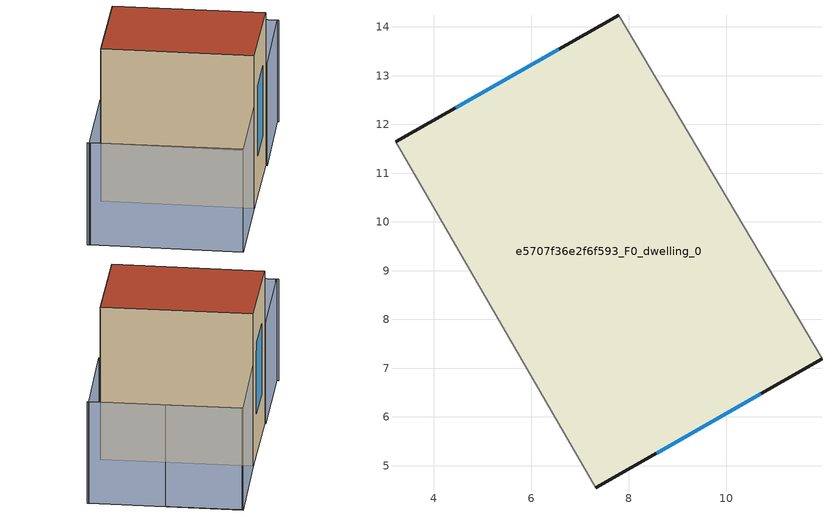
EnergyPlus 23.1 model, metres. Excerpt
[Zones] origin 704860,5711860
e5707f36e2f6f593_F0_dwelling_0
 floor ground (EU_floor_Construction): 7.79,14.24 11.96,7.19 7.32,4.54 3.21,11.64 z0
 wall outside (EU_wall_Construction): 7.79,14.24 3.21,11.64 / 7.32,4.54 11.96,7.19 z0:9
 wall adiabatic (EU_wall_Construction): 11.96,7.19 7.79,14.24 / 3.21,11.64 7.32,4.54 z0:9
 window (EU_Window_Construction): 6.56,13.54 4.45,12.34 / 8.57,5.26 10.71,6.48 z2.43:6.57
 roof outside (EU_roof_Construction): 11.96,7.19 7.79,14.24 3.21,11.64 7.32,4.54 z9
shading: -1.47,9.09 2.79,1.95 / 16.66,9.81 12.47,16.9 / 3.2,11.67 7.32,4.54 / 7.32,4.54 2.71,1.88 / 2.71,1.88 -1.41,9 / -1.41,9 3.2,11.67 / 12.43,16.98 16.63,9.86 / 16.63,9.86 11.99,7.13 / 11.99,7.13 7.79,14.24 / 7.79,14.24 12.43,16.98 z0:6
[Building]
EU S2 Campaign: North Axis=0; Terrain=City; Solar Distribution=FullExterior
[Site:Location]
London: Latitude=51.5; Longitude=-0.5; Time Zone=0; Elevation=25
[SizingPeriod:WeatherFileDays]
AnnualSizingPeriod: Begin Month=1; Begin Day of Month=1; End Month=12; End Day of Month=31; Day of Week for Start Day=Monday; Use Weather File Daylight Saving Period=No; Use Weather File Rain and Snow Indicators=No
[MATERIAL]
EU_InternalMass_Material: Roughness=MediumRough; Thickness=0.1; Conductivity=1; Density=1800; Specific Heat=900; Thermal Absorptance=0.9; Solar Absorptance=0.7; Visible Absorptance=0.7
[MATERIAL:NOMASS] Roughness=MediumRough; Thermal Absorptance=0.9; Solar Absorptance=0.7; Visible Absorptance=0.7
Name | Thermal Resistance
EU_wall_NoMass | 0.555556
EU_roof_NoMass | 0.510204
EU_floor_NoMass | 1.68919
[WINDOWMATERIAL:SIMPLEGLAZINGSYSTEM]
EU_Window_SimpleGlazing: UFactor=3.96; Solar Heat Gain Coefficient=0.85; Visible Transmittance=0.85
[CONSTRUCTION]
EU_wall_Construction: EU_wall_NoMass
EU_roof_Construction: EU_roof_NoMass
EU_floor_Construction: EU_floor_NoMass
EU_InternalMass_Construction: EU_InternalMass_Material
EU_Window_Construction: EU_Window_SimpleGlazing
[ZONE]
e5707f36e2f6f593_F0_dwelling_0: Type=1; Multiplier=1; Ceiling Height=autocalculate; Volume=391.012; Floor Area=autocalculate; Part of Total Floor Area=Yes
[INTERNALMASS]
e5707f36e2f6f593_F0_dwelling_0_EU_InternalMass: Construction=EU_InternalMass_Construction; Zone or ZoneList=e5707f36e2f6f593_F0_dwelling_0; Surface Area=43.4457
[OTHEREQUIPMENT]
EU_Step8_InternalGain_e5707f36e2f6f593_F0_dwelling_0_f000: Fuel Type=Electricity; Zone or ZoneList or Space or SpaceList=e5707f36e2f6f593_F0_dwelling_0; Schedule=EU_Step8_GainSchedule_e5707f36e2f6f593_F0_dwelling_0_f000; Design Level Calculation Method=Watts/Area; Power per Zone Floor Area=1; Fraction Latent=0; Fraction Radiant=0; Fraction Lost=0; Carbon Dioxide Generation Rate=0; EndUse Subcategory=EU_Step8_InternalGains
[ZONEVENTILATION:DESIGNFLOWRATE]
EU_ConstantAir_e5707f36e2f6f593_F0_dwelling_0: Zone or ZoneList or Space or SpaceList=e5707f36e2f6f593_F0_dwelling_0; Schedule=EU_AlwaysOn; Design Flow Rate Calculation Method=AirChanges/Hour; Air Changes per Hour=0.48; Ventilation Type=Natural; Fan Pressure Rise=0; Fan Total Efficiency=1; Constant Term Coefficient=1; Temperature Term Coefficient=0; Velocity Term Coefficient=0; Velocity Squared Term Coefficient=0; Minimum Indoor Temperature=-100; Maximum Indoor Temperature=100; Delta Temperature=-100; Minimum Outdoor Temperature=-100; Maximum Outdoor Temperature=100; Maximum Wind Speed=40
[HVACTEMPLATE:THERMOSTAT]
EU_HeatOnly_e5707f36e2f6f593_F0_dwelling_0: Constant Heating Setpoint=20; Constant Cooling Setpoint=50
[HVACTEMPLATE:ZONE:IDEALLOADSAIRSYSTEM]
e5707f36e2f6f593_F0_dwelling_0: Template Thermostat=EU_HeatOnly_e5707f36e2f6f593_F0_dwelling_0; System Availability Schedule=EU_AlwaysOn; Maximum Heating Supply Air Temperature=50; Minimum Cooling Supply Air Temperature=13; Maximum Heating Supply Air Humidity Ratio=0.0156; Minimum Cooling Supply Air Humidity Ratio=0.0077; Heating Limit=NoLimit; Cooling Limit=NoLimit; Heating Availability Schedule=EU_AlwaysOn; Cooling Availability Schedule=EU_CoolingOff; Dehumidification Control Type=ConstantSensibleHeatRatio; Cooling Sensible Heat Ratio=0.7; Dehumidification Setpoint=60; Humidification Control Type=None; Humidification Setpoint=30; Outdoor Air Method=None; Outdoor Air Flow Rate per Person=0.00944; Outdoor Air Flow Rate per Zone Floor Area=0; Outdoor Air Flow Rate per Zone=0; Demand Controlled Ventilation Type=None; Outdoor Air Economizer Type=NoEconomizer; Heat Recovery Type=None; Sensible Heat Recovery Effectiveness=0.7; Latent Heat Recovery Effectiveness=0.65
[SIZING:ZONE]
e5707f36e2f6f593_F0_dwelling_0: Zone Cooling Design Supply Air Temperature Input Method=SupplyAirTemperature; Zone Cooling Design Supply Air Temperature=13; Zone Heating Design Supply Air Temperature Input Method=SupplyAirTemperature; Zone Heating Design Supply Air Temperature=50; Zone Cooling Design Supply Air Humidity Ratio=0.008; Zone Heating Design Supply Air Humidity Ratio=0.008; Cooling Design Air Flow Method=DesignDay; Cooling Design Air Flow Rate=0; Cooling Minimum Air Flow per Zone Floor Area=0.000762; Cooling Minimum Air Flow=0; Cooling Minimum Air Flow Fraction=0.2; Heating Design Air Flow Method=DesignDay; Heating Design Air Flow Rate=0; Heating Maximum Air Flow per Zone Floor Area=0.002032; Heating Maximum Air Flow=0.141576; Heating Maximum Air Flow Fraction=0.3; Account for Dedicated Outdoor Air System=No; Dedicated Outdoor Air System Control Strategy=NeutralSupplyAir; Dedicated Outdoor Air Low Setpoint Temperature for Design=autosize; Dedicated Outdoor Air High Setpoint Temperature for Design=autosize; Zone Load Sizing Method=Sensible Load Only No Latent Load; Zone Latent Cooling Design Supply Air Humidity Ratio Input Method=HumidityRatioDifference; Zone Cooling Design Supply Air Humidity Ratio Difference=0.005; Zone Latent Heating Design Supply Air Humidity Ratio Input Method=HumidityRatioDifference; Zone Humidification Design Supply Air Humidity Ratio Difference=0.005
[SCHEDULE:CONSTANT]
Name | Hourly Value
EU_AlwaysOn | 1
EU_CoolingOff | 0
[SCHEDULE:FILE]
EU_Step8_GainSchedule_e5707f36e2f6f593_F0_dwelling_0_f000: File=../../schedules/e5707f36e2f6f593/e5707f36e2f6f593_F0_dwelling_0_f000_gain.csv; Column Number=1; Rows to Skip at Top=0; Number of Hours of Data=8760; Column Separator=Comma; Interpolate to Timestep=No; Minutes per Item=60; Adjust Schedule for Daylight Savings=Yes
